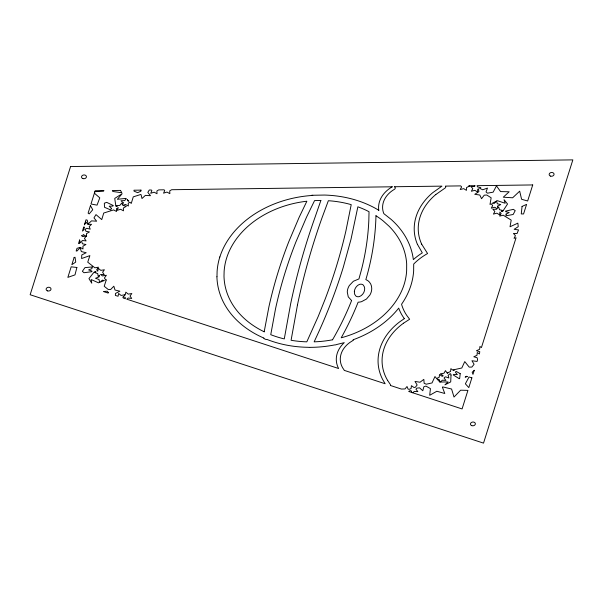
<?xml version="1.0" encoding="UTF-8"?>
<svg xmlns="http://www.w3.org/2000/svg" width="603" height="603" viewBox="0 0 603 603"><rect width="100%" height="100%" fill="white"/><g stroke="black" fill="none" stroke-linecap="round" stroke-linejoin="round"><path stroke-width="0.9" d="M216.982 276.769L217.103 271.418A99.216 76.332 -6 0 1 219.846 256.916M264.174 331.831L268.908 306.852A667.574 513.635 -6 0 1 288.837 241.577L299.126 217.359L306.867 201.221A91.505 70.4 -6 0 0 226.66 257.933A92.153 70.905 -6 0 0 224.12 271.395L223.999 276.166A91.664 70.528 -6 0 0 264.212 331.786M297.498 304.817L291.083 340.28A91.452 70.363 -6 0 0 306.806 341.841L318.241 316.387L325.04 299.405A790.865 608.495 -6 0 0 345.918 230.866L351.217 204.643A91.226 70.189 -6 0 0 328.356 200.716L321.957 217.992A1029.525 792.116 -6 0 0 297.49 304.817M412.791 392.794L414.276 391.392L417.864 391.618L415.98 389.304L416.658 388.189L419.515 387.812L422.809 390.759L423.841 386.794L425.914 386.078L430.436 388.611L429.69 395.289L436.843 391.241L444.795 393.503L442.398 387.194L442.723 386.9L451.587 389.018L454.006 397.045L460.654 390.194L467.928 390.382L462.079 408.932L408.698 391.453L410.161 390.586L411.261 390.895L411.623 392.417M435.811 194.528L444.916 188.174A2.005 1.545 -6 0 0 445.459 186.101L460.7 185.89L461.619 186.907L460.195 189.546L463.684 188.633L466.421 190.352L466.549 187.548L469.662 185.98L468.848 185.784L475.126 185.701L474.388 186.455L470.777 186.365L472.797 188.603L471.38 191.241L474.87 190.322L477.599 192.048L477.727 189.244L478.548 188.829L478.857 191.694L474.757 194.317L479.8 195.018L481.548 198.711L484.232 195.176L486.727 195.01L491.166 197.792L489.99 204.447L491.174 203.844L492.696 205.533L491.279 208.171L494.762 207.251L497.045 208.691L496.442 209.316L492.832 209.218L494.852 211.457L493.427 214.095L496.917 213.176L499.653 214.902L499.879 212.045L501.153 213.462L499.736 216.1L503.219 215.188L511.201 220.11L510.025 226.773L517.856 223.148L518.233 226.683L514.14 229.306L518.535 229.924L517.042 233.534L513.432 233.436L515.452 235.675L514.035 238.313L516.055 237.786L481.435 347.554L479.92 346.499L479.619 349.303L476.43 350.765L479.777 351.707L479.408 353.991L477.275 352.506L476.981 355.31L473.792 356.78L477.131 357.715L477.606 359.697L477.056 361.453L471.945 360.737L474.094 364.287L471.87 367.076L469.209 367.121L464.755 361.596L461.808 367.996L453.403 369.865L454.247 370.332L453.494 370.506L450.871 368.682L450.577 371.486L447.381 372.956L447.825 373.076L447.102 373.046L445.466 370.619L443.981 373.234L440.401 373.815L443.084 375.586L442.979 376.106L442.12 376.302L439.497 374.478L439.203 377.282L436.557 378.496L434.974 376.536L432.034 382.928L426.321 384.201L424.15 383.342L423.834 379.362L420.012 382.234L415 381.443L417.148 384.993L415.392 387.201L414.027 387.51L411.404 385.686L411.11 388.49L409.271 389.334L408.103 389.131L407.01 386.508L405.012 388.935L401.394 389.063L390.442 385.483A2.005 1.545 -6 0 0 390.247 384.345L387.556 380.35M404.349 318.625L399.759 321.791A67.084 51.609 -6 0 0 382.732 379.634L385.144 383.749L344.17 370.34A2.043 1.575 -6 0 0 343.936 369.729L342.73 367.943A28.137 21.648 -6 0 1 349.846 342.466L353.396 340.198L353.079 339.798A98.892 76.091 -6 0 0 398.696 308.118A64.717 49.793 -6 0 0 404.334 318.633M403.49 323.216L409.633 319.251L406.882 315.588A59.343 45.662 -6 0 1 401.832 305.171L401.575 304.236A98.018 75.413 -6 0 0 410.907 285.43A99.178 76.31 -6 0 0 413.65 270.928L413.703 264.046A61.265 47.132 -6 0 1 426.072 254.398L427.572 253.531L421.693 244.185M392.131 186.87L390.352 187.978A31.71 24.399 -6 0 0 378.782 210.311M94.875 191.671L103.565 191.121L103.95 190.616L95.176 190.729L90.985 204.01L97.053 205.126L99.789 197.844L94.4 193.201M312.761 195.266L324.535 195.055A98.078 75.465 -6 0 1 378.805 210.289M392.319 186.794L171.667 189.719L169.729 190.85L169.85 193.646L166.956 192.078L163.549 193.179L164.732 190.48L164.039 189.817L158.717 189.892L156.893 190.955L157.014 193.744L154.127 192.184L150.72 193.284L151.903 190.586L151.278 189.99L149.28 190.013L147.825 192.387L150.501 195.704L145.376 195.372L141.984 198.538L141.072 194.641L140.635 194.513L133.255 196.864L131.258 203.445L129.977 202.209L128.235 203.219L128.356 206.015L125.469 204.447L122.703 205.337L126.329 206.301L123.351 208.035L123.472 210.831L120.585 209.264L117.178 210.364L118.294 207.598L116.409 208.691L116.537 211.487L113.643 209.919L103.739 213.025L101.749 219.605L95.983 214.6L93.97 217.887L96.646 221.203L91.513 220.871L88.121 224.037L87.216 220.14L86.01 219.794L84.405 224.881L86.01 222.1L87.91 224.399L91.535 224.308L89.191 226.547L90.224 229.185L86.877 228.266L85.159 229.253L85.973 231.288L89.455 231.914L86.478 233.647L86.598 236.436L86.108 236.172L84.443 238.502L86.108 240.921L82.558 240.507L81.556 241.328L82.483 243.816L85.95 244.494L82.935 246.182L82.995 248.979L80.139 247.373L77.011 248.33L76.174 250.991L76.973 251.014L80.154 247.72L81.33 251.564L86.199 252.717L81.767 254.971L81.616 258.536L89.885 255.619L87.737 262.169L94.882 267.8L98.462 267.197L96.668 269.707L97.716 271.237L98.364 268.403L100.807 270.37L104.387 269.76L102.593 272.277L104.259 274.689L100.535 274.418L102.435 275.948L106.369 275.277L104.394 278.043L105.721 279.965L106.347 279.717L104.198 286.267L108.171 289.432L110.658 289.493L113.831 286.199L115.015 290.043L119.884 291.196L115.452 293.457L115.369 295.447L118.075 296.254L118.618 293.465L121.06 295.432L124.64 294.822L124.263 295.342L125.266 294.95L125.808 292.161L128.251 294.128L131.831 293.518L130.037 296.028L131.703 298.447L128.153 298.033L126.766 299.178L338.615 368.516A32.14 24.731 -6 0 1 344.26 342.647L336.617 344.524A3.512 2.698 -6 0 1 334.59 344.931A98.523 75.805 -6 0 1 310.274 347.351L310.183 347.343M309.701 347.328L309.61 347.328A3.505 2.698 -6 0 1 308.208 347.305A98.131 75.503 -6 0 1 267.016 339.459L266.865 339.459A2.751 2.118 -6 0 1 266.503 339.466A3.52 2.706 -6 0 1 263.775 338.11M320.886 200.452L314.924 217.593A1035.916 797.03 -6 0 0 290.669 303.731L284.277 338.909A90.895 69.933 -6 0 1 270.747 334.68L275.488 309.015A660.715 508.352 -6 0 1 295.885 242.014L306.535 217.155L314.57 200.595L320.819 200.445M351.557 300.528L348.248 296.834L347.283 292.063A19.733 15.181 -6 0 1 347.856 288.739A19.839 15.263 -6 0 1 349.408 285.438L353.381 281.262L358.936 278.933L361.257 270.536A391.43 301.161 -6 0 0 368.832 220.208L369.036 211.706A90.676 69.767 -6 0 0 357.865 206.806L351.014 239.225L343.303 267.197A811.005 623.984 -6 0 1 316.191 337.416L314.155 341.841A91.445 70.363 -6 0 0 332.555 339.791M417.442 244.336L422.304 252.876A64.77 49.83 -6 0 0 413.349 259.614A98.07 75.458 -6 0 0 391.083 219.356L383.84 213.65A27.693 21.309 -6 0 1 392.613 190.45L394.43 189.312A2.013 1.553 -6 0 0 394.354 186.734L441.946 186.139L432.6 192.779A65.84 50.66 -6 0 0 417.419 244.336M311.442 195.349A3.467 2.668 -6 0 1 312.761 195.266M219.846 257.006A98.523 75.805 -6 0 1 311.427 195.508M263.82 338.049A98.719 75.955 -6 0 1 216.914 276.769M387.571 380.342A63.074 48.526 -6 0 1 403.497 323.223M421.678 244.185A61.875 47.607 -6 0 1 435.803 194.52M351.602 300.535A409.663 315.188 -6 0 1 332.532 339.791M354.345 291.588L354.67 294.287L355.876 296.035A3.392 2.608 -6 0 0 359.456 296.563C363.775 295.025 366.616 288.52 363.134 284.91A3.392 2.608 -6 0 0 361.468 284.232A3.392 2.608 -6 0 0 359.554 284.375C356.637 285.468 354.572 288.513 354.345 291.588M375.971 215.731L375.835 219.763A399.42 307.311 -6 0 1 367.001 275.609L365.848 279.604C369.481 280.908 371.825 284.669 371.734 288.475A19.831 15.263 -6 0 1 369.918 294.988L366.473 299.028L361.604 301.643A10.153 7.809 -6 0 1 358.129 302.178A412.806 317.615 -6 0 1 341.2 337.801A91.543 70.43 -6 0 0 404.138 284.42A92.221 70.958 -6 0 0 406.633 270.943L406.671 263.918A90.955 69.978 -6 0 0 389.018 226.178L383.259 220.992A88.43 68.041 -6 0 0 379.702 218.271L375.971 215.731M451.014 375.089L450.705 381.91L444.931 384.835L448.059 381.918L440.401 382.046L442.368 380.192L445.956 380.41L444.072 378.096L444.494 377.41L445.655 376.845L448.881 377.991L448.135 375.277L450.072 373.702L450.727 373.89L451.014 375.089M497.626 206.166L497.535 208.186L498.673 207.01L499.488 209.708L502.887 210.522L501.387 211.284L502.744 211.321L507.553 204.002L504.063 199.714L505.148 203.256L497.377 200.678L492.184 203.332L494.287 203.384L496.525 201.085L497.332 203.784L500.739 204.598L497.626 206.166M506.083 214.103L506.007 215.784L513.161 214.487L515.211 210.635L513.372 209.354L505.608 211.103L505.789 211.713L509.196 212.535L506.083 214.103M84.171 227.18L83.907 229.849L82.453 231.07L83.749 226.954L84.171 227.18M522.055 206.437L521.263 213.922L523.562 213.975L526.592 204.357L522.055 206.437M140.989 190.126L140.868 191.204L137.642 192.674L134.009 191.121L133.979 190.216L140.989 190.126M460.21 373.672L459.667 378.571L459.222 378.692L453.2 374.9L453.742 374.395L457.33 374.614L455.446 372.3L456.034 371.335L460.21 373.672M99.45 275.315L99.148 276.852L95.515 278.277L99.08 279.513L99.495 282.43L98.5 282.822L91.211 279.558L91.762 283.199L88.95 278.594L93.661 272.639L94.784 271.712L96.111 271.863L94.52 272.488L97.754 273.611L98.161 276.378L99.45 275.315M92.221 266.956L91.897 268.629L88.596 269.925L91.829 271.041L91.927 271.674L83.998 272.729L82.37 271.282L84.963 267.619L92.221 266.956M76.89 267.468L74.991 274.878L67.853 277.38L71.177 266.82L76.89 267.468M70.581 166.534L30.15 294.731L483.523 443.122L572.85 159.878L70.581 166.534M74.124 257.481L71.847 264.702L75.744 262.049L75.021 257.24L74.124 257.481M79.634 240.009L78.518 243.552L79.408 243.544L80.779 241.969L80.011 242.61L79.634 240.009M90.473 205.638L88.106 213.153L89.184 213.914L92.741 209.738L90.473 205.638M471.893 377.81L468.81 387.601L465.373 383.81L469.036 376.996L471.893 377.81M474.26 370.317L472.978 374.373L472.179 372.262L474.26 370.317M532.72 184.94L527.655 200.987L521.603 199.284L519.673 191.166L512.64 197.784L503.286 197.204L509.158 191.777L500.558 191.581L496.48 185.875L493.133 192.169L487.488 193.186L486.033 191.95L487.488 188.046L482.709 189.794L479.611 188.294L480.84 187.669L477.433 186.855L477.079 185.679L532.72 184.94M111.419 208.321L110.711 209.942L104.5 207.281L104.342 203.203L106.701 202.352L113.281 205.555L112.814 206.105L109.188 206.203L111.419 208.321M123.246 202.849L122.439 204.673L121.791 203.038L119.756 205.45L116.13 205.548L117.208 206.573L115.904 206.332L114.736 198.41L122.16 193.691L117.389 199.291L125.989 198.387L126.291 198.673L124.64 200.633L121.015 200.731L123.246 202.849M108.404 292.561L108.125 293.081L103.407 291.535L107.153 291.189L108.404 292.561M123.291 296.706L122.846 297.332L123.344 298.055L125.401 298.734L125.205 297.362L123.291 296.706M102.322 280.244L99.827 282.302L104.402 280.485L102.322 280.244M466.616 376.31L465.177 377.124L467.408 376.536L466.616 376.31M83.711 234.876L81.435 235.607L82.664 236.602L85.89 236.052L83.711 234.876M439.919 382.053L436.979 379.023L439.353 379.686L439.919 382.053M120.494 190.397L112.346 190.503L112.799 191.475L121.798 192.756L120.494 190.397M128.763 201.048L127.723 200.859L127.203 199.548L128.763 201.048M47.426 290.872A2.465 1.899 -6 0 0 51.021 288.95A2.465 1.899 -6 0 0 47.245 287.593A2.465 1.899 -6 0 0 47.426 290.872M82.845 178.578A2.465 1.899 -6 0 0 86.44 176.649A2.465 1.899 -6 0 0 82.656 175.292A2.465 1.899 -6 0 0 82.845 178.578M471.772 425.65A2.465 1.899 -6 0 0 475.368 423.728A2.465 1.899 -6 0 0 471.591 422.364A2.465 1.899 -6 0 0 471.772 425.65M550.471 176.099A2.465 1.899 -6 0 0 554.067 174.177A2.465 1.899 -6 0 0 550.29 172.812A2.465 1.899 -6 0 0 550.471 176.099"/></g></svg>
